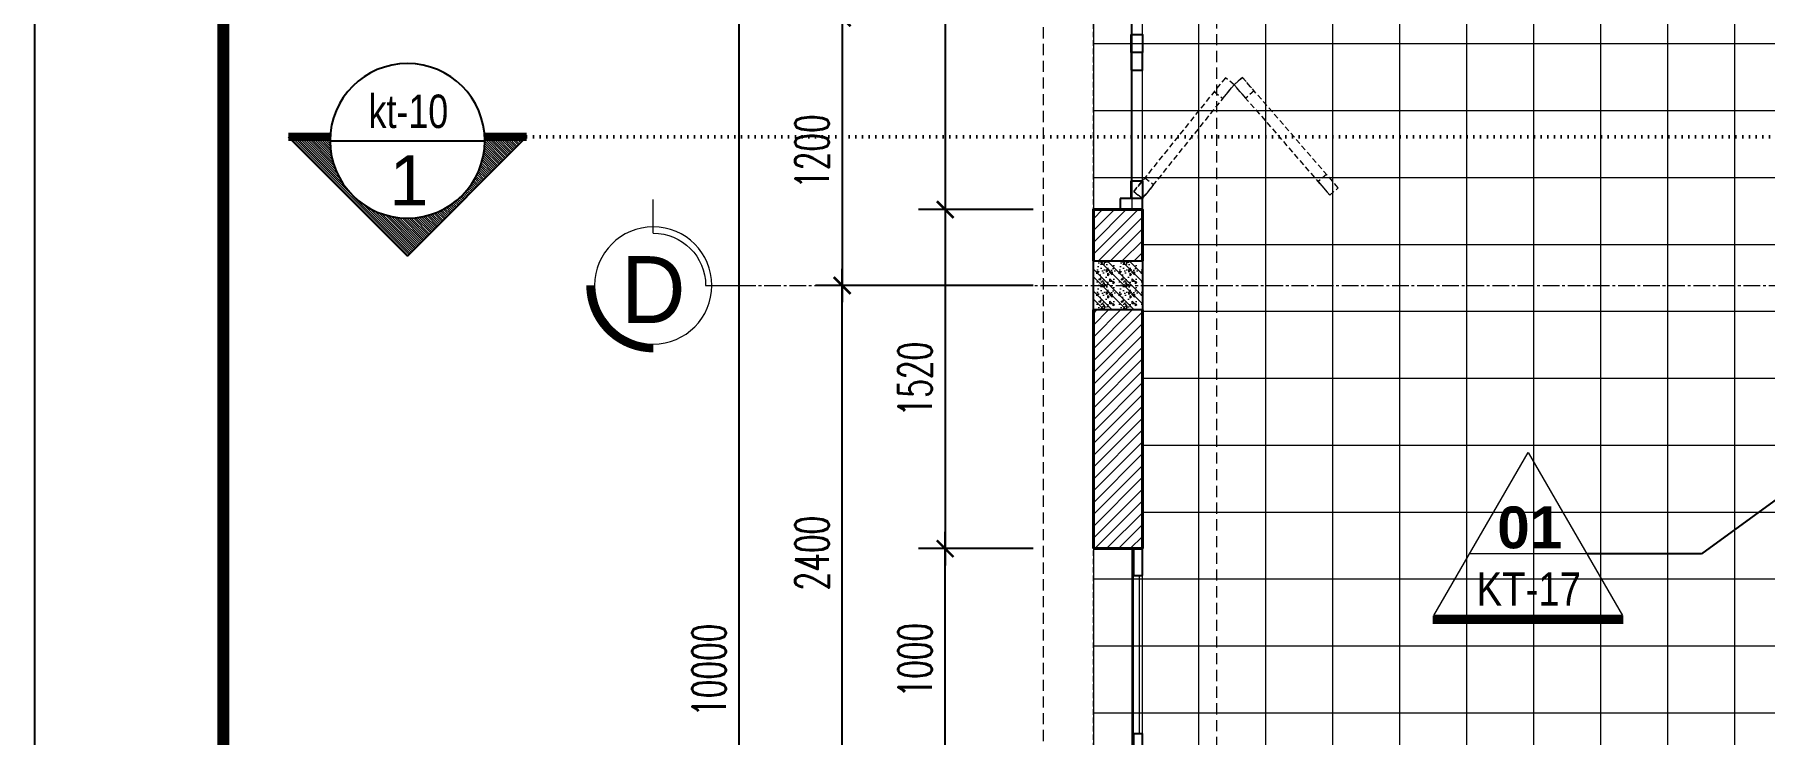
# Model space of a CAD drawing. Header units: millimetres. Extents: x -229618 to 2906, y -178063 to 96806.
# Drawn here: x -217616 to -209867, y -31957 to -28820 of the extents above; entities that cross this region are included whole.
import ezdxf
from ezdxf.enums import TextEntityAlignment as Align

# ---------------------------------------------------------------- set-up
doc = ezdxf.new("R2010")
doc.units = ezdxf.units.MM
doc.header["$LTSCALE"] = 200
doc.header["$MEASUREMENT"] = 0
doc.header["$PDMODE"] = 3
doc.header["$PDSIZE"] = 50
for name, pattern in [('ACAD_ISO07W100', [3, 0, -3]), ('CENTER2', [1.125, 0.75, -0.125, 0.125, -0.125]), ('DASHED2', [0.375, 0.25, -0.125]), ('HIDDEN2', [0.1875, 0.125, -0.0625])]:
    doc.linetypes.add(name, pattern=pattern)
doc.layers.get('0').update_dxf_attribs({"color": 95, "linetype": 'CONTINUOUS'})
doc.layers.get('DEFPOINTS').update_dxf_attribs({"linetype": 'CONTINUOUS'})
for name, color, linetype, lineweight in [('cat', 1, 'CONTINUOUS', 40), ('hatch', 250, 'CONTINUOUS', 5), ('KH cat', 2, 'HIDDEN2', 50), ('khuat', 8, 'DASHED2', 15), ('nho', 252, 'CONTINUOUS', 15), ('thay', 7, 'CONTINUOUS', 18), ('tim', 18, 'CENTER2', 9)]:
    doc.layers.add(name, color=color, linetype=linetype, lineweight=lineweight)
for name, color, linetype in [('COT', 2, 'CONTINUOUS'), ('CUA', 145, 'CONTINUOUS'), ('DIM', 251, 'CONTINUOUS'), ('KHUNGTEN', 7, 'CONTINUOUS'), ('MANH', 9, 'CONTINUOUS'), ('TEXT', 33, 'CONTINUOUS')]:
    doc.layers.add(name, color=color, linetype=linetype)
doc.layers.add('in', color=203, linetype='CONTINUOUS', lineweight=5, plot=False)
doc.styles.add('Aria H B iso', font='Vharialb_0.ttf')
doc.styles.add('Aria H iso', font='Vharial_0.ttf')
doc.styles.add('Arial N   H iso', font='Vharialn_0.ttf')
doc.styles.add('CHU HOA Day', font='Vharial_0.ttf')
doc.styles.add('CHUC HOA MANH', font='chhbg.shx', dxfattribs={"width": 0.8, "height": 250})
doc.styles.add('dam', font='Vhavanb_0.ttf', dxfattribs={"width": 0.9, "height": 450})
doc.styles.add('Scale', font='vnsimli.shx', dxfattribs={"width": 0.65, "bigfont": 'bigfont.shx'})
doc.dimstyles.new('Scale', dxfattribs={"dimscale": 75, "dimtxt": 2, "dimasz": 1, "dimexe": 1.6, "dimexo": 0, "dimgap": 0.8, "dimtad": 1, "dimdec": 0, "dimzin": 0, "dimdsep": 46, "dimtxsty": 'Scale', "dimblk": 'ARCHTICK', "dimcen": 0.1, "dimdle": 1, "dimclrd": 256, "dimclre": 256, "dimclrt": 3, "dimadec": 0, "dimazin": 0, "dimtfac": 1, "dimtdec": 0, "dimtix": 1, "dimtmove": 2, "dimatfit": 3, "dimldrblk": 'ARCHTICK', "dimfxl": 0, "dimtolj": 1, "dimtzin": 0, "dimarcsym": 0})

# ---------------------------------------------------------------- blocks, each defined once
blk = doc.blocks.new('KhungA3')
at = {"layer": 'DEFPOINTS', "color": 8}
blk.add_lwpolyline([(-3.74, 3.81), (416.31, 3.81), (416.31, 300.81), (-3.74, 300.81)], close=True, dxfattribs=at)
at = {"layer": 'KHUNGTEN', "color": 4, "const_width": 0.724}
blk.add_lwpolyline([(7.54, 8.99), (411.13, 8.99), (411.13, 295.64), (7.54, 295.64)], close=True, dxfattribs=at)
blk = doc.blocks.new('_ArchTick')
at = {"color": 0, "linetype": 'ByBlock', "const_width": 0.15}
blk.add_lwpolyline([(-0.5, -0.5), (0.5, 0.5)], dxfattribs=at)
blk = doc.blocks.new('*D76')
at = {"layer": 'DEFPOINTS', "color": 0, "linetype": 'Continuous'}
for p in [(-213998.4, -29944.5), (-213142.4, -29944.5), (-213142.4, -32344.5)]:
    blk.add_point(p, dxfattribs=at)
at = {"layer": 'DIM', "linetype": 'Continuous', "lineweight": -2}
for p, q in [((-213998.4, -32419.5), (-213998.4, -29869.5)), ((-213142.4, -29944.5), (-214118.4, -29944.5)), ((-213142.4, -32344.5), (-214118.4, -32344.5))]:
    blk.add_line(p, q, dxfattribs=at)
at = {"layer": 'DIM', "linetype": 'Continuous', "lineweight": -2, "xscale": 75, "yscale": 75, "zscale": 75}
for p, rotation in [((-213998.4, -29944.5), 90), ((-213998.4, -32344.5), 270)]:
    blk.add_blockref('_ArchTick', p, dxfattribs=dict(at, rotation=rotation))
at = {"layer": 'DIM', "color": 3, "linetype": 'Continuous', "insert": (-214133.4, -31144.5), "char_height": 150, "attachment_point": 5, "rotation": 90, "style": 'Scale'}
blk.add_mtext('\\A1;2400', dxfattribs=at)
blk = doc.blocks.new('*D80')
at = {"layer": 'DEFPOINTS', "color": 0, "linetype": 'Continuous'}
for p in [(-214460, -26669.5), (-213142.4, -26669.5), (-213142.4, -36669.5)]:
    blk.add_point(p, dxfattribs=at)
at = {"layer": 'DIM', "linetype": 'Continuous', "lineweight": -2}
for p, q in [((-214460, -36744.5), (-214460, -26594.5)), ((-213142.4, -26669.5), (-214580, -26669.5)), ((-213142.4, -36669.5), (-214580, -36669.5))]:
    blk.add_line(p, q, dxfattribs=at)
at = {"layer": 'DIM', "linetype": 'Continuous', "lineweight": -2, "xscale": 75, "yscale": 75, "zscale": 75}
for p, rotation in [((-214460, -26669.5), 90), ((-214460, -36669.5), 270)]:
    blk.add_blockref('_ArchTick', p, dxfattribs=dict(at, rotation=rotation))
at = {"layer": 'DIM', "color": 3, "linetype": 'Continuous', "insert": (-214595, -31669.5), "char_height": 150, "attachment_point": 5, "rotation": 90, "style": 'Scale'}
blk.add_mtext('\\A1;10000', dxfattribs=at)
blk = doc.blocks.new('tr')
at = {"layer": 'thay', "ltscale": 600}
for p, q in [((0, -200), (0, 0)), ((313, -513), (513, -513))]:
    blk.add_line(p, q, dxfattribs=at)
at = {"layer": 'thay', "ltscale": 600, "const_width": 50}
blk.add_lwpolyline([(-375, -513, 0.414214), (0, -888, 0.414214)], format="xyb", dxfattribs=at)
at = {"layer": 'thay', "ltscale": 600}
blk.add_circle((0, -513), 350, dxfattribs=at)
blk.add_arc((0, -513), 313, 0, 90, dxfattribs=at)
at = {"layer": 'TEXT', "linetype": 'Continuous', "style": 'Aria H iso'}
blk.add_attdef('A', text='', height=350, dxfattribs=at).set_placement((0, -671), align=Align.CENTER)
blk = doc.blocks.new('can')
at = {"layer": 'hatch'}
h = blk.add_hatch(dxfattribs=at)
h.set_pattern_fill('ANSI31', color=256, scale=77, style=0)
h.set_pattern_definition([(45, (-226987.2, -81426.4), (-6.80590277, 6.80590277), [])])
h.paths.add_polyline_path([(462, 0, -0.01239), (461, -23), (712, -23), (0, 689), (-712, -23), (-461, -23, -0.01239), (-462, 0, -1)])
at = {"layer": 'cat', "linetype": 'Continuous', "const_width": 49.9}
for points in [[(-461, -23), (-712, -23)], [(461, -23), (712, -23)]]:
    blk.add_lwpolyline(points, dxfattribs=at)
at = {"layer": 'MANH', "linetype": 'Continuous'}
for p in [(-712, -23), (712, -23)]:
    blk.add_line(p, (0, 689), dxfattribs=at)
at = {"layer": 'MANH'}
blk.add_line((-462, 0), (462, 0), dxfattribs=at)
blk.add_circle((0, 0), 462, dxfattribs=at)
at = {"layer": 'TEXT', "style": 'CHU HOA Day'}
blk.add_attdef('A', text='', height=300, dxfattribs=at).set_placement((9, 86), align=Align.CENTER)
at = {"layer": 'TEXT', "style": 'CHUC HOA MANH', "width": 0.65}
blk.add_attdef('KT-00', text='', height=230, dxfattribs=at).set_placement((6, -276), align=Align.CENTER)
blk = doc.blocks.new('*D84')
at = {"layer": 'DEFPOINTS', "color": 0, "linetype": 'Continuous'}
for p in [(-213142.4, -26905), (-213536.8, -29604.5), (-213142.4, -29604.5)]:
    blk.add_point(p, dxfattribs=at)
at = {"layer": 'DIM', "linetype": 'Continuous', "lineweight": -2}
for p, q in [((-213536.8, -26830), (-213536.8, -29679.5)), ((-213142.4, -26905), (-213656.8, -26905)), ((-213142.4, -29604.5), (-213656.8, -29604.5))]:
    blk.add_line(p, q, dxfattribs=at)
at = {"layer": 'DIM', "linetype": 'Continuous', "lineweight": -2, "xscale": 75, "yscale": 75, "zscale": 75}
for p, rotation in [((-213536.8, -26905), 90), ((-213536.8, -29604.5), 270)]:
    blk.add_blockref('_ArchTick', p, dxfattribs=dict(at, rotation=rotation))
at = {"layer": 'DIM', "color": 3, "linetype": 'Continuous', "insert": (-213671.8, -28254.8), "char_height": 150, "attachment_point": 5, "rotation": 90, "style": 'Scale'}
blk.add_mtext('\\A1;2700', dxfattribs=at)
blk = doc.blocks.new('*D85')
at = {"layer": 'DEFPOINTS', "color": 0, "linetype": 'Continuous'}
for p in [(-213142.4, -29604.5), (-213536.8, -31124.5), (-213142.4, -31124.5)]:
    blk.add_point(p, dxfattribs=at)
at = {"layer": 'DIM', "linetype": 'Continuous', "lineweight": -2}
for p, q in [((-213536.8, -29529.5), (-213536.8, -31199.5)), ((-213142.4, -29604.5), (-213656.8, -29604.5)), ((-213142.4, -31124.5), (-213656.8, -31124.5))]:
    blk.add_line(p, q, dxfattribs=at)
at = {"layer": 'DIM', "linetype": 'Continuous', "lineweight": -2, "xscale": 75, "yscale": 75, "zscale": 75}
for p, rotation in [((-213536.8, -29604.5), 90), ((-213536.8, -31124.5), 270)]:
    blk.add_blockref('_ArchTick', p, dxfattribs=dict(at, rotation=rotation))
at = {"layer": 'DIM', "color": 3, "linetype": 'Continuous', "insert": (-213671.8, -30364.5), "char_height": 150, "attachment_point": 5, "rotation": 90, "style": 'Scale'}
blk.add_mtext('\\A1;1520', dxfattribs=at)
blk = doc.blocks.new('*D91')
at = {"layer": 'DEFPOINTS', "color": 0, "linetype": 'Continuous'}
for p in [(-213142.4, -28744.5), (-213998.4, -29944.5), (-213142.4, -29944.5)]:
    blk.add_point(p, dxfattribs=at)
at = {"layer": 'DIM', "linetype": 'Continuous', "lineweight": -2}
for p, q in [((-213998.4, -28669.5), (-213998.4, -30019.5)), ((-213142.4, -28744.5), (-214118.4, -28744.5)), ((-213142.4, -29944.5), (-214118.4, -29944.5))]:
    blk.add_line(p, q, dxfattribs=at)
at = {"layer": 'DIM', "linetype": 'Continuous', "lineweight": -2, "xscale": 75, "yscale": 75, "zscale": 75}
for p, rotation in [((-213998.4, -28744.5), 90), ((-213998.4, -29944.5), 270)]:
    blk.add_blockref('_ArchTick', p, dxfattribs=dict(at, rotation=rotation))
at = {"layer": 'DIM', "color": 3, "linetype": 'Continuous', "insert": (-214133.4, -29344.5), "char_height": 150, "attachment_point": 5, "rotation": 90, "style": 'Scale'}
blk.add_mtext('\\A1;1200', dxfattribs=at)
blk = doc.blocks.new('ct')
at = {"layer": 'thay', "ltscale": 600}
blk.add_line((8891, 0), (-8891, 0), dxfattribs=at)
blk.add_lwpolyline([(0, 15400), (14294, -9358), (-14294, -9358)], close=True, dxfattribs=at)
at = {"layer": 'thay', "color": 1, "ltscale": 600, "const_width": 1270}
blk.add_lwpolyline([(-14464, -9993), (14464, -9993)], dxfattribs=at)
at = {"layer": 'TEXT'}
for tag, height, style, p in [('01', 6350, 'Aria H B iso', (238, 862)), ('KT-00', 5080, 'Arial N   H iso', (96, -7856))]:
    blk.add_attdef(tag, text='', height=height, dxfattribs=dict(at, style=style)).set_placement(p, align=Align.CENTER)
blk = doc.blocks.new('*D340')
at = {"layer": 'DEFPOINTS', "color": 0, "linetype": 'Continuous'}
for p in [(-213536.8, -31124.5), (-213142.4, -31124.5), (-213142.4, -32124.5)]:
    blk.add_point(p, dxfattribs=at)
at = {"layer": 'DIM', "linetype": 'Continuous', "lineweight": -2}
for p, q in [((-213536.8, -32199.5), (-213536.8, -31049.5)), ((-213142.4, -31124.5), (-213656.8, -31124.5)), ((-213142.4, -32124.5), (-213656.8, -32124.5))]:
    blk.add_line(p, q, dxfattribs=at)
at = {"layer": 'DIM', "linetype": 'Continuous', "lineweight": -2, "xscale": 75, "yscale": 75, "zscale": 75}
for p, rotation in [((-213536.8, -31124.5), 90), ((-213536.8, -32124.5), 270)]:
    blk.add_blockref('_ArchTick', p, dxfattribs=dict(at, rotation=rotation))
at = {"layer": 'DIM', "color": 3, "linetype": 'Continuous', "insert": (-213671.8, -31624.5), "char_height": 150, "attachment_point": 5, "rotation": 90, "style": 'Scale'}
blk.add_mtext('\\A1;1000', dxfattribs=at)

msp = doc.modelspace()

# ---------------------------------------------------------------- hatches: boundary and pattern name
at = {"layer": 'hatch', "linetype": 'Continuous'}
h = msp.add_hatch(dxfattribs=at)
h.set_pattern_fill('ANSI37', color=256, scale=2400, angle=45, style=0)
h.set_pattern_definition([(270, (0, -63660.4), (-300, -6e-14), []), (180, (0, -63660.4), (-6e-14, 300), [])])
h.paths.add_polyline_path([(-212653, -29604.5), (-212873, -29604.5), (-212873, -26904.5), (-207263, -26904.5), (-207263, -29724.5), (-208873, -29724.5), (-208873, -30164.5), (-209033, -30164.5), (-209033, -32234.5), (-212653, -32234.5), (-212653, -32124.5), (-212873, -32124.5), (-212873, -31124.5), (-212653, -31124.5)])
h = msp.add_hatch(dxfattribs=at)
h.set_pattern_fill('ANSI31', color=256, scale=300, style=0)
h.set_pattern_definition([(45, (-236950.12, -34153.56), (-26.516504, 26.516504), [])])
h.paths.add_polyline_path([(-212653, -29834.5), (-212873, -29834.5), (-212873, -29604.5), (-212653, -29604.5)])
h.paths.add_polyline_path([(-212653, -31124.5), (-212873, -31124.5), (-212873, -30054.5), (-212653, -30054.5)])
at = {"layer": 'hatch'}
h = msp.add_hatch(dxfattribs=at)
h.set_pattern_fill('BT', color=256, scale=100, style=0)
h.set_pattern_definition([(0, (2419.03, -68917.04), (0, -100), [0, -100]), (0, (2348.38, -68960.28), (0, -100), [0, -100]), (0, (2351.51, -68942.67), (0, -100), [0, -100]), (0, (2386.74, -68950.88), (0, -100), [0, -100]), (0, (2367.76, -68979.64), (0, -100), [0, -100]), (0, (2362.67, -68966.93), (0, -100), [0, -100]), (0, (2371.67, -68988.25), (0, -100), [0, -100]), (0, (2357.78, -68996.66), (0, -100), [0, -100]), (0, (2376.95, -68974.75), (0, -100), [0, -100]), (0, (2344.86, -68975.14), (0, -100), [0, -100]), (0, (2408.85, -68975.53), (0, -100), [0, -100]), (0, (2423.33, -68978.27), (0, -100), [0, -100]), (0, (2415.9, -68968.1), (0, -100), [0, -100]), (0, (2418.05, -68954.41), (0, -100), [0, -100]), (0, (2392.02, -68966.34), (0, -100), [0, -100]), (0, (2391.24, -68938.76), (0, -100), [0, -100]), (0, (2391.24, -68930.15), (0, -100), [0, -100]), (0, (2343.88, -68928.19), (0, -100), [0, -100]), (0, (2383.41, -68939.93), (0, -100), [0, -100]), (0, (2383.8, -68906.67), (0, -100), [0, -100]), (0, (2373.04, -68928), (0, -100), [0, -100]), (0, (2373.82, -68918.21), (0, -100), [0, -100]), (0, (2360.91, -68910.98), (0, -100), [0, -100]), (0, (2367.56, -68924.28), (0, -100), [0, -100]), (0, (2362.86, -68928.39), (0, -100), [0, -100]), (315, (2415.726, -68925.316), (0, -100.00003), [8, -133.4214]), (225, (2421.38, -68930.97), (-100.00003, 0), [8, -133.4214]), (90, (2415.73, -68936.63), (100, 2e-14), [11.3137, -88.6863]), (180, (2412.25, -68926.59), (-1e-14, 100), [12, -88]), (90, (2400.25, -68926.59), (100, 2e-14), [12, -88]), (315, (2400.254, -68914.59), (0, -100.00003), [16.9706, -124.4508]), (270, (2375.25, -68933.51), (-100, -6e-15), [16.8, -83.2]), (180, (2375.25, -68950.31), (-1e-14, 100), [16.8, -83.2]), (45, (2358.45, -68950.305), (100.00003, 2e-14), [23.7588, -117.6626]), (225, (2361.02, -68915.524), (-100.00003, 0), [7, -134.4214]), (135, (2356.07, -68920.474), (-1e-14, 100.00003), [7, -134.4214]), (0, (2351.12, -68915.52), (0, -100), [9.8995, -90.1005]), (0, (2397.57, -68983.13), (0, -100), [13.75, -86.25]), (270, (2411.32, -68983.13), (-100, -6e-15), [13.75, -86.25]), (135, (2411.32, -68996.88), (-1e-14, 100.00003), [19.4454, -121.9759]), (90, (2386.01, -68985.12), (100, 2e-14), [12.5, -87.5]), (0, (2386.01, -68972.62), (0, -100), [12.5, -87.5]), (225, (2398.505, -68972.62), (-100.00003, 0), [17.6777, -123.7437]), (315, (2392.365, -68988.97), (0, -100.00003), [8.5, -132.9214]), (225, (2398.375, -68994.98), (-100.00003, 0), [8.5, -132.9214]), (90, (2392.36, -69000.99), (100, 2e-14), [12.0208, -87.9792]), (225, (2353.1, -68981.77), (-100.00003, 0), [14.1421, -127.2792]), (0, (2343.1, -68981.77), (0, -100), [10, -90]), (90, (2343.1, -68991.77), (100, 2e-14), [10, -90]), (315, (2335.734, -68904.21), (-49.497475, -49.497475), []), (315, (2370.734, -68904.21), (-49.497475, -49.497475), [])])
h.paths.add_polyline_path([(-212873, -29834.5), (-212653, -29834.5), (-212653, -30054.5), (-212873, -30054.5)])

# ---------------------------------------------------------------- linework, layer by layer
at = {"layer": 'cat', "linetype": 'Continuous'}
msp.add_line((-212873, -31124.5), (-212873, -30054.5), dxfattribs=at)
at = {"layer": 'cat'}
msp.add_line((-212653, -31124.5), (-212873, -31124.5), dxfattribs=at)
msp.add_lwpolyline([(-212653, -29834.5), (-212653, -29604.5), (-212873, -29604.5), (-212873, -29834.5)], dxfattribs=at)
at = {"layer": 'cat', "linetype": 'Continuous'}
msp.add_lwpolyline([(-212653, -31124.5), (-212653, -30054.5)], dxfattribs=at)
at = {"layer": 'COT', "linetype": 'Continuous'}
msp.add_lwpolyline([(-212873, -29834.5), (-212653, -29834.5), (-212653, -30054.5), (-212873, -30054.5)], close=True, dxfattribs=at)
at = {"layer": 'in', "linetype": 'Continuous'}
msp.add_lwpolyline([(-217616.4, -44271.6), (-186113.1, -44271.6), (-186113.1, -21996.6), (-217616.4, -21996.6)], close=True, dxfattribs=at)
at = {"layer": 'KH cat', "linetype": 'ACAD_ISO07W100', "ltscale": 0.05}
msp.add_line((-215412, -29278.9), (-191040.3, -29278.9), dxfattribs=at)
at = {"layer": 'khuat'}
msp.add_lwpolyline([(-213097.5, -36892.9), (-212320.1, -36892.9), (-212320.1, -26386.9), (-213097.5, -26386.9)], close=True, dxfattribs=at)
at = {"layer": 'khuat', "linetype": 'DASHED2', "ltscale": 0.5}
msp.add_lwpolyline([(-212873, -36669.5), (-212873, -26669.5), (-192873, -26669.5), (-192873, -36669.5)], close=True, dxfattribs=at)
at = {"layer": 'khuat', "ltscale": 0.5}
for points in [[(-212692, -29523.7), (-212653, -29555), (-212242.7, -29044.5), (-212281.6, -29013.2)], [(-212331.8, -29075.5), (-212292.8, -29106.8), (-212242.7, -29044.5), (-212281.6, -29013.2)], [(-212204.9, -29011.8), (-212242.7, -29044.5), (-211814, -29539.7), (-211776.2, -29507)], [(-212152.5, -29072.2), (-212190.3, -29105), (-212242.7, -29044.5), (-212204.9, -29011.8)], [(-211828.5, -29446.5), (-211866.3, -29479.2), (-211814, -29539.7), (-211776.2, -29507)], [(-212641.9, -29461.3), (-212602.9, -29492.6), (-212653, -29555), (-212692, -29523.7)]]:
    msp.add_lwpolyline(points, close=True, dxfattribs=at)
at = {"layer": 'nho', "linetype": 'Continuous'}
msp.add_line((-212693, -31955), (-212693, -31244.5), dxfattribs=at)
for points in [[(-212703, -28900), (-212653, -28900), (-212653, -28254.8), (-212703, -28254.8)], [(-212703, -29555), (-212653, -29555), (-212653, -28900), (-212703, -28900)], [(-212653, -31955), (-212653, -31244.5), (-212668, -31244.5), (-212668, -31955)]]:
    msp.add_lwpolyline(points, close=True, dxfattribs=at)
at = {"layer": 'TEXT', "linetype": 'Continuous'}
for points in [[(-212703, -28820), (-212653, -28820), (-212653, -28900), (-212703, -28900)], [(-212703, -28980), (-212653, -28980), (-212653, -28900), (-212703, -28900)], [(-212703, -29475), (-212653, -29475), (-212653, -29555), (-212703, -29555)], [(-212753, -29555), (-212753, -29605), (-212653, -29605), (-212653, -29555)], [(-212653, -31244.5), (-212653, -31124.5), (-212693, -31124.5), (-212693, -31244.5)], [(-212653, -32075), (-212653, -31955), (-212693, -31955), (-212693, -32075)]]:
    msp.add_lwpolyline(points, close=True, dxfattribs=at)
at = {"layer": 'thay'}
for p, q in [((-212873, -26904.5), (-212873, -29834.5)), ((-212873, -31124.5), (-212873, -32124.5))]:
    msp.add_line(p, q, dxfattribs=at)
at = {"layer": 'tim', "ltscale": 0.5}
msp.add_line((-214460, -29944.5), (-191669.7, -29944.5), dxfattribs=at)

# ---------------------------------------------------------------- block references
at = {"layer": 'CUA', "xscale": 0.02952755894511938, "yscale": 0.02952755894511938, "zscale": 0.02952755905511719}
msp.add_blockref('ct', (-210925, -31148.3), dxfattribs=at).add_auto_attribs({'KT-00': 'kt-17', '01': '01'})
at = {"layer": 'KHUNGTEN', "xscale": 75, "yscale": 75, "zscale": 75.00000000000009}
msp.add_blockref('KhungA3', (-217336, -44557.6), dxfattribs=at)
at = {"layer": 'MANH', "xscale": -0.75, "yscale": 0.75, "zscale": 0.75, "rotation": 270}
msp.add_blockref('tr', (-214460, -29944.5), dxfattribs=at)
at = {"layer": 'TEXT', "linetype": 'Continuous'}
ref = msp.add_blockref('can', (-215946, -29296.1), dxfattribs=dict(at, xscale=-0.749999999825377, yscale=0.7499999997962732, zscale=0.7499999997956535, rotation=180))
ref.add_attrib('A', '1', dxfattribs={"height": 225, "style": 'CHU HOA Day'}).set_placement((-215939.2, -29585.6), align=Align.CENTER)
ref.add_attrib('KT-00', 'kt-10', dxfattribs={"color": 3, "height": 150, "style": 'CHUC HOA MANH', "width": 0.8}).set_placement((-215941.6, -29238.8), align=Align.CENTER)

# ---------------------------------------------------------------- texts
at = {"layer": 'TEXT', "linetype": 'Continuous', "style": 'dam'}
msp.add_text('d', height=300, dxfattribs=at).set_placement((-214844.9, -29963), align=Align.MIDDLE)

# ---------------------------------------------------------------- dimensions: what is measured, and where the dimension line sits
at = {"layer": 'DIM', "linetype": 'Continuous'}
for base, p1, p2, picture, middle in [((-214460, -26669.5), (-213142.4, -36669.5), (-213142.4, -26669.5), '*D80', (-214595, -31669.5)), ((-213998.4, -29944.5), (-213142.4, -32344.5), (-213142.4, -29944.5), '*D76', (-214133.4, -31144.5))]:
    dim = msp.add_linear_dim(base=base, p1=p1, p2=p2, angle=270, dimstyle='Scale', dxfattribs=at)
    dim.commit()
    dim.dimension.update_dxf_attribs({"geometry": picture, "text_midpoint": middle})
for base, p1, p2, picture, middle in [((-213536.7763, -29604.5353), (-213142.3863, -26904.984), (-213142.3863, -29604.5353), '*D84', (-213671.7763, -28254.7596)), ((-213998.4, -29944.5), (-213142.4, -28744.5), (-213142.4, -29944.5), '*D91', (-214133.4, -29344.5)), ((-213536.8, -31124.5), (-213142.4, -29604.5), (-213142.4, -31124.5), '*D85', (-213671.8, -30364.5)), ((-213536.8, -31124.5), (-213142.4, -32124.5), (-213142.4, -31124.5), '*D340', (-213671.8, -31624.5))]:
    dim = msp.add_linear_dim(base=base, p1=p1, p2=p2, angle=270, dimstyle='Scale', override={"dimfxl": 70}, dxfattribs=at)
    dim.commit()
    dim.dimension.update_dxf_attribs({"geometry": picture, "text_midpoint": middle})

# ---------------------------------------------------------------- leaders
msp.add_leader([(-209192.8, -30449.4), (-210147.9, -31148.3), (-210662.4, -31148.3)], dimstyle='Scale', override={"dimfxl": 70}, dxfattribs=at)

doc.saveas('drawing.dxf')
